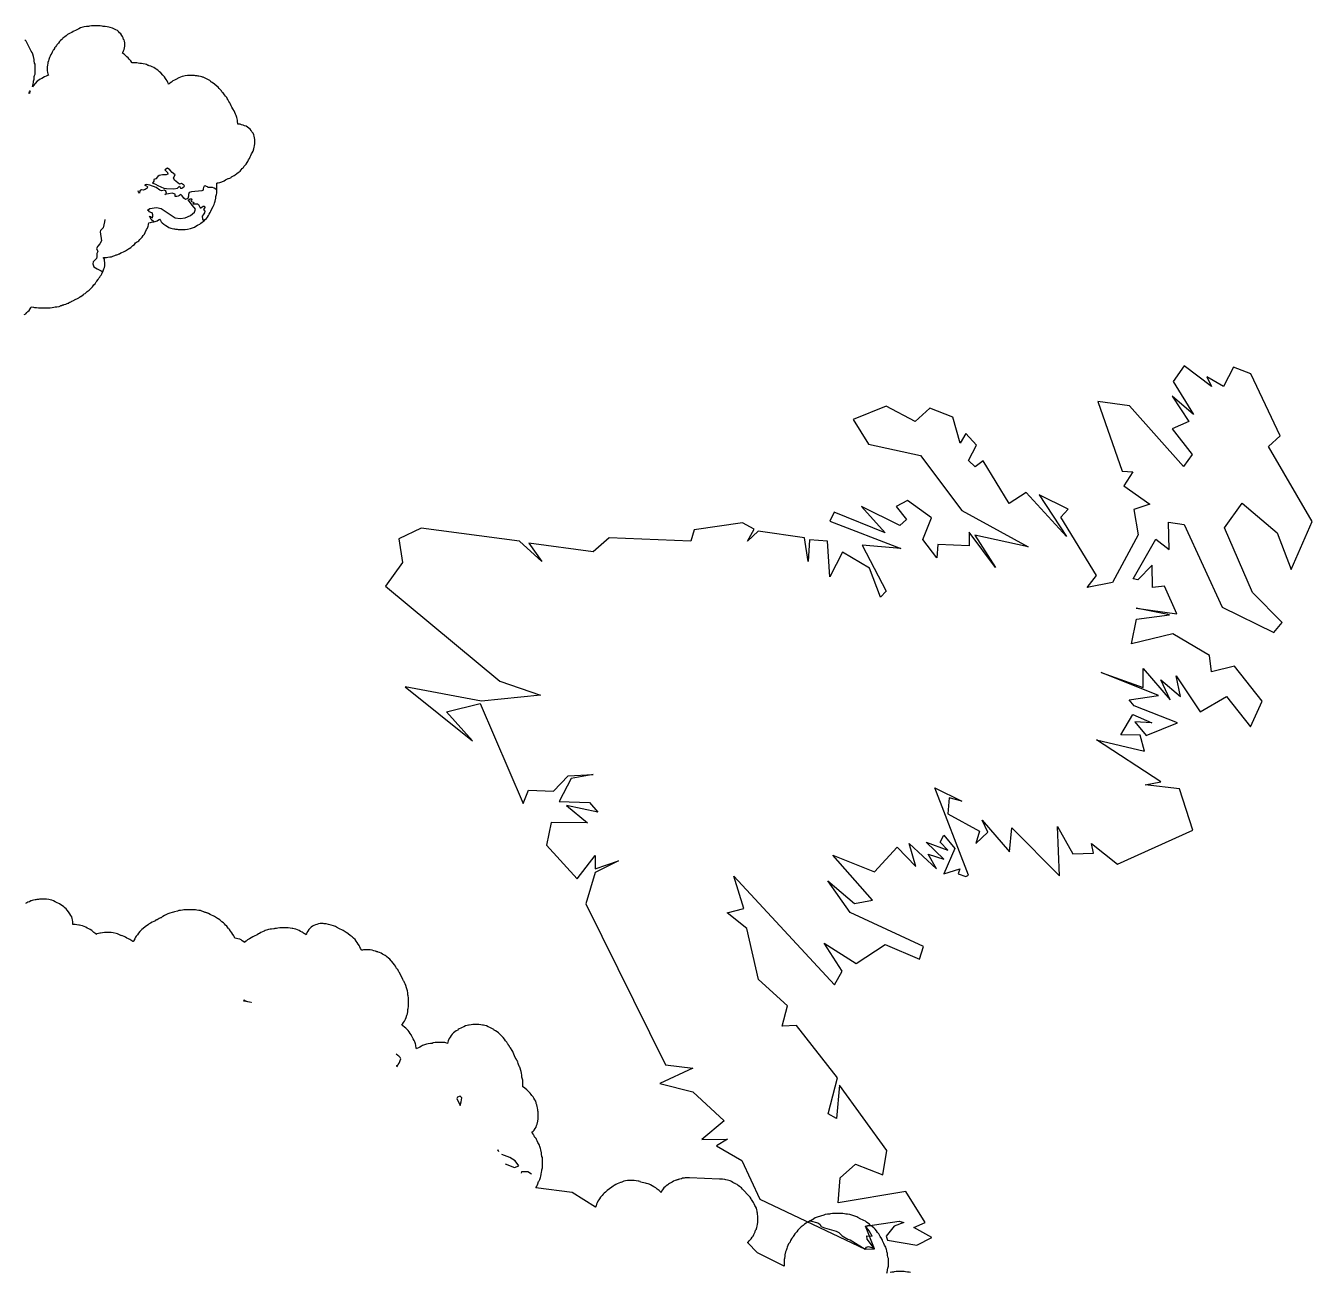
# Model space of a CAD drawing. Header units: metres. Extents: x 0 to 1325, y -1 to 773.
# Drawn here: x 434.15 to 468.84, y 176.79 to 210.42 of the extents above; entities that cross this region are included whole.
import ezdxf

# ---------------------------------------------------------------- set-up
doc = ezdxf.new("R2010")
doc.units = ezdxf.units.M

msp = doc.modelspace()

# ---------------------------------------------------------------- linework, layer by layer
at = {"layer": 'CUT'}
for points in [[(434.11, 202.628), (434.15, 202.648), (434.18, 202.678), (434.21, 202.708), (434.24, 202.738), (434.27, 202.778), (434.29, 202.808), (434.3, 202.838), (434.36, 202.828), (434.39, 202.818), (434.43, 202.818), (434.44, 202.818), (434.49, 202.808), (434.53, 202.808), (434.77, 202.808), (434.81, 202.808), (434.86, 202.818), (434.91, 202.828), (434.94, 202.838), (434.96, 202.838), (434.99, 202.838), (435.05, 202.848), (435.09, 202.858), (435.1, 202.868), (435.12, 202.868), (435.13, 202.878), (435.14, 202.878), (435.15, 202.888), (435.16, 202.888), (435.17, 202.888), (435.18, 202.888), (435.18, 202.898), (435.19, 202.898), (435.23, 202.908), (435.27, 202.928), (435.29, 202.938), (435.31, 202.938), (435.32, 202.948), (435.34, 202.958), (435.35, 202.958), (435.37, 202.968), (435.38, 202.978), (435.39, 202.988), (435.42, 202.998), (435.5, 203.038), (435.53, 203.048), (435.58, 203.078), (435.6, 203.098), (435.63, 203.118), (435.64, 203.118), (435.67, 203.138), (435.71, 203.168), (435.73, 203.188), (435.75, 203.198), (435.76, 203.208), (435.77, 203.218), (435.78, 203.218), (435.81, 203.248), (435.86, 203.288), (435.92, 203.348), (435.95, 203.378), (435.99, 203.428), (436.02, 203.458), (436.02, 203.468), (436.03, 203.478), (436.04, 203.488), (436.05, 203.508), (436.07, 203.528), (436.1, 203.568), (436.12, 203.608), (436.13, 203.618), (436.15, 203.638), (436.15, 203.648), (436.16, 203.658), (436.18, 203.688), (436.2, 203.728), (436.22, 203.768), (436.24, 203.808), (436.26, 203.858), (436.27, 203.898), (436.28, 203.938), (436.28, 203.988), (436.28, 204.028), (436.27, 204.078), (436.27, 204.118), (436.25, 204.158), (436.25, 204.168), (436.29, 204.168), (436.33, 204.168), (436.36, 204.178), (436.42, 204.188), (436.46, 204.188), (436.5, 204.198), (436.55, 204.218), (436.57, 204.228), (436.59, 204.238), (436.61, 204.238), (436.63, 204.248), (436.65, 204.258), (436.67, 204.268), (436.68, 204.268), (436.71, 204.288), (436.72, 204.288), (436.8, 204.328), (436.84, 204.348), (436.89, 204.378), (436.92, 204.398), (436.94, 204.408), (436.98, 204.438), (436.99, 204.448), (437.04, 204.488), (437.08, 204.518), (437.11, 204.558), (437.14, 204.578), (437.17, 204.598), (437.2, 204.618), (437.23, 204.648), (437.27, 204.698), (437.28, 204.708), (437.29, 204.718), (437.32, 204.758), (437.35, 204.798), (437.37, 204.838), (437.41, 204.918), (437.43, 204.958), (437.45, 205.008), (437.46, 205.048), (437.46, 205.068), (437.47, 205.098), (437.51, 205.108), (437.54, 205.118), (437.58, 205.128), (437.6, 205.128), (437.64, 205.138), (437.69, 205.158), (437.73, 205.178), (437.76, 205.198), (437.78, 205.168), (437.8, 205.128), (437.83, 205.098), (437.87, 205.068), (437.9, 205.048), (437.93, 205.028), (437.97, 204.998), (438.01, 204.978), (438.06, 204.958), (438.1, 204.948), (438.14, 204.938), (438.16, 204.938), (438.19, 204.928), (438.2, 204.928), (438.23, 204.928), (438.26, 204.918), (438.31, 204.918), (438.4, 204.918), (438.45, 204.918), (438.51, 204.928), (438.59, 204.948), (438.65, 204.968), (438.7, 204.988), (438.74, 205.008), (438.78, 205.038), (438.79, 205.038), (438.8, 205.048), (438.84, 205.068), (438.87, 205.088), (438.91, 205.118), (438.96, 205.158), (438.99, 205.188), (439.02, 205.218), (439.05, 205.258), (439.08, 205.298), (439.1, 205.338), (439.12, 205.378), (439.14, 205.418), (439.17, 205.478), (439.2, 205.538), (439.23, 205.598), (439.24, 205.628), (439.25, 205.658), (439.26, 205.688), (439.28, 205.768), (439.28, 205.808), (439.29, 205.868), (439.3, 205.898), (439.3, 205.938), (439.3, 206.118), (439.3, 206.158), (439.3, 206.168), (439.32, 206.178), (439.34, 206.178), (439.38, 206.188), (439.41, 206.198), (439.44, 206.208), (439.5, 206.238), (439.54, 206.258), (439.61, 206.298), (439.62, 206.298), (439.65, 206.308), (439.69, 206.328), (439.7, 206.338), (439.73, 206.358), (439.77, 206.378), (439.8, 206.398), (439.84, 206.428), (439.88, 206.458), (439.93, 206.498), (439.96, 206.528), (439.99, 206.568), (440, 206.578), (440.02, 206.598), (440.03, 206.618), (440.06, 206.648), (440.09, 206.688), (440.12, 206.728), (440.14, 206.758), (440.16, 206.798), (440.18, 206.838), (440.2, 206.878), (440.22, 206.918), (440.24, 206.958), (440.26, 206.988), (440.28, 207.038), (440.3, 207.098), (440.31, 207.138), (440.32, 207.178), (440.33, 207.238), (440.33, 207.288), (440.33, 207.308), (440.33, 207.348), (440.32, 207.398), (440.31, 207.438), (440.3, 207.478), (440.28, 207.518), (440.25, 207.558), (440.23, 207.588), (440.2, 207.628), (440.17, 207.658), (440.13, 207.678), (440.09, 207.708), (440.05, 207.718), (440.01, 207.738), (439.97, 207.748), (439.93, 207.758), (439.88, 207.758), (439.87, 207.758), (439.87, 207.768), (439.87, 207.778), (439.87, 207.788), (439.86, 207.808), (439.86, 207.828), (439.86, 207.868), (439.85, 207.908), (439.84, 207.938), (439.82, 207.998), (439.81, 208.028), (439.79, 208.078), (439.77, 208.118), (439.74, 208.158), (439.74, 208.168), (439.73, 208.178), (439.71, 208.218), (439.69, 208.258), (439.67, 208.298), (439.65, 208.338), (439.63, 208.378), (439.6, 208.428), (439.58, 208.458), (439.57, 208.478), (439.54, 208.518), (439.51, 208.558), (439.49, 208.578), (439.47, 208.608), (439.46, 208.618), (439.44, 208.638), (439.43, 208.658), (439.42, 208.668), (439.41, 208.678), (439.4, 208.688), (439.37, 208.728), (439.34, 208.758), (439.3, 208.788), (439.25, 208.828), (439.24, 208.838), (439.2, 208.868), (439.16, 208.898), (439.14, 208.908), (439.13, 208.918), (439.11, 208.938), (439.08, 208.958), (439.04, 208.978), (439.01, 208.998), (438.97, 209.008), (438.93, 209.028), (438.92, 209.028), (438.9, 209.038), (438.86, 209.048), (438.82, 209.058), (438.8, 209.058), (438.77, 209.068), (438.76, 209.068), (438.73, 209.068), (438.7, 209.078), (438.65, 209.078), (438.56, 209.078), (438.51, 209.078), (438.45, 209.068), (438.41, 209.058), (438.37, 209.048), (438.32, 209.028), (438.28, 209.008), (438.2, 208.968), (438.16, 208.948), (438.12, 208.928), (438.08, 208.898), (438.04, 208.868), (438.03, 208.858), (438.02, 208.848), (438, 208.838), (438, 208.848), (437.98, 208.888), (437.96, 208.928), (437.94, 208.968), (437.92, 208.998), (437.89, 209.038), (437.85, 209.088), (437.79, 209.148), (437.76, 209.178), (437.71, 209.218), (437.67, 209.248), (437.64, 209.268), (437.6, 209.288), (437.56, 209.308), (437.52, 209.328), (437.48, 209.338), (437.47, 209.348), (437.45, 209.348), (437.44, 209.358), (437.43, 209.358), (437.41, 209.368), (437.37, 209.378), (437.32, 209.388), (437.27, 209.398), (437.24, 209.398), (437.23, 209.398), (437.18, 209.408), (437.15, 209.418), (437.11, 209.418), (437.02, 209.418), (437.01, 209.428), (436.98, 209.468), (436.94, 209.518), (436.91, 209.548), (436.88, 209.578), (436.85, 209.608), (436.81, 209.638), (436.76, 209.678), (436.77, 209.698), (436.79, 209.738), (436.8, 209.778), (436.81, 209.818), (436.82, 209.868), (436.82, 209.908), (436.82, 209.958), (436.81, 209.998), (436.8, 210.038), (436.79, 210.048), (436.78, 210.088), (436.76, 210.128), (436.76, 210.128), (436.74, 210.158), (436.71, 210.198), (436.68, 210.228), (436.65, 210.258), (436.62, 210.288), (436.58, 210.308), (436.54, 210.328), (436.49, 210.348), (436.43, 210.368), (436.39, 210.378), (436.35, 210.388), (436.29, 210.398), (436.26, 210.398), (436.24, 210.398), (436.21, 210.408), (436.16, 210.418), (436.12, 210.418), (435.96, 210.418), (435.92, 210.418), (435.87, 210.408), (435.84, 210.398), (435.82, 210.398), (435.79, 210.398), (435.73, 210.388), (435.69, 210.378), (435.63, 210.358), (435.58, 210.338), (435.55, 210.318), (435.51, 210.298), (435.43, 210.258), (435.39, 210.238), (435.35, 210.218), (435.31, 210.198), (435.28, 210.178), (435.24, 210.148), (435.2, 210.118), (435.15, 210.078), (435.13, 210.048), (435.12, 210.048), (435.09, 210.018), (435.06, 209.988), (435.03, 209.948), (434.99, 209.898), (434.98, 209.888), (434.95, 209.848), (434.93, 209.818), (434.93, 209.808), (434.91, 209.778), (434.9, 209.758), (434.89, 209.758), (434.86, 209.708), (434.85, 209.678), (434.83, 209.638), (434.81, 209.598), (434.79, 209.558), (434.77, 209.508), (434.76, 209.468), (434.75, 209.428), (434.75, 209.408), (434.74, 209.358), (434.73, 209.308), (434.73, 209.268), (434.73, 209.248), (434.73, 209.208), (434.74, 209.158), (434.75, 209.118), (434.76, 209.088), (434.74, 209.078), (434.7, 209.058), (434.66, 209.038), (434.58, 208.998), (434.54, 208.978), (434.5, 208.948), (434.46, 208.918), (434.4, 208.858), (434.36, 208.808), (434.33, 208.768), (434.34, 208.808), (434.35, 208.848), (434.36, 208.888), (434.36, 208.908), (434.36, 208.918), (434.37, 208.948), (434.38, 208.978), (434.38, 208.998), (434.38, 209.018), (434.38, 209.048), (434.39, 209.078), (434.4, 209.108), (434.4, 209.148), (434.4, 209.338), (434.4, 209.378), (434.39, 209.408), (434.38, 209.468), (434.38, 209.508), (434.36, 209.588), (434.34, 209.648), (434.32, 209.698), (434.3, 209.728), (434.2, 209.928), (434.18, 209.968), (434.16, 209.998), (434.13, 210.038)], [(457.37, 176.768), (457.38, 176.798), (457.39, 176.838), (457.39, 176.858), (457.4, 176.908), (457.41, 176.958), (457.41, 176.998), (457.41, 177.128), (457.41, 177.168), (457.4, 177.198), (457.39, 177.258), (457.39, 177.298), (457.38, 177.328), (457.37, 177.348), (457.37, 177.368), (457.36, 177.408), (457.35, 177.438), (457.34, 177.468), (457.31, 177.528), (457.29, 177.568), (457.27, 177.608), (457.25, 177.638), (457.25, 177.648), (457.24, 177.678), (457.22, 177.718), (457.21, 177.728), (457.19, 177.758), (457.17, 177.798), (457.15, 177.828), (457.12, 177.868), (457.09, 177.908), (457.05, 177.958), (457.02, 177.988), (456.98, 178.018), (456.97, 178.028), (456.95, 178.048), (456.93, 178.058), (456.9, 178.088), (456.86, 178.118), (456.82, 178.148), (456.79, 178.168), (456.75, 178.188), (456.71, 178.208), (456.67, 178.228), (456.59, 178.268), (456.56, 178.288), (456.51, 178.308), (456.45, 178.328), (456.37, 178.348), (456.31, 178.358), (456.28, 178.358), (456.26, 178.358), (456.23, 178.368), (456.18, 178.378), (456.14, 178.378), (455.95, 178.378), (455.9, 178.378), (455.85, 178.368), (455.82, 178.358), (455.81, 178.358), (455.77, 178.358), (455.71, 178.348), (455.67, 178.338), (455.64, 178.328), (455.61, 178.318), (455.55, 178.298), (455.52, 178.288), (455.49, 178.278), (455.44, 178.258), (455.4, 178.238), (455.36, 178.208), (455.35, 178.208), (455.34, 178.198), (455.3, 178.178), (455.26, 178.158), (455.22, 178.138), (455.19, 178.118), (455.15, 178.088), (455.11, 178.058), (455.06, 178.018), (455.03, 177.988), (455, 177.958), (454.97, 177.928), (454.94, 177.888), (454.9, 177.838), (454.89, 177.828), (454.86, 177.788), (454.84, 177.758), (454.84, 177.748), (454.82, 177.718), (454.81, 177.698), (454.8, 177.698), (454.77, 177.648), (454.76, 177.618), (454.75, 177.608), (454.75, 177.598), (454.72, 177.558), (454.7, 177.518), (454.68, 177.468), (454.67, 177.438), (454.65, 177.378), (454.64, 177.348), (454.62, 177.268), (454.62, 177.228), (454.61, 177.168), (454.6, 177.138), (454.6, 177.098), (454.6, 176.958), (453.88, 177.318), (453.61, 177.598), (453.63, 177.608), (453.66, 177.638), (453.67, 177.648), (453.71, 177.698), (453.74, 177.738), (453.76, 177.768), (453.78, 177.808), (453.8, 177.848), (453.82, 177.888), (453.83, 177.928), (453.84, 177.938), (453.85, 177.958), (453.85, 177.968), (453.85, 177.978), (453.86, 177.998), (453.87, 178.038), (453.88, 178.088), (453.89, 178.138), (453.89, 178.178), (453.89, 178.268), (453.89, 178.318), (453.88, 178.348), (453.88, 178.378), (453.88, 178.388), (453.87, 178.418), (453.87, 178.438), (453.86, 178.478), (453.85, 178.518), (453.83, 178.568), (453.81, 178.598), (453.79, 178.638), (453.77, 178.678), (453.74, 178.728), (453.72, 178.758), (453.71, 178.778), (453.68, 178.818), (453.65, 178.858), (453.49, 179.028), (453.48, 179.038), (453.45, 179.068), (453.4, 179.108), (453.36, 179.138), (453.33, 179.158), (453.29, 179.178), (453.28, 179.188), (453.27, 179.188), (453.22, 179.218), (453.18, 179.238), (453.14, 179.258), (453.11, 179.268), (453.07, 179.278), (453.03, 179.288), (453, 179.298), (452.94, 179.308), (452.89, 179.308), (452.86, 179.308), (452.05, 179.338), (452.03, 179.338), (451.98, 179.338), (451.93, 179.338), (451.9, 179.328), (451.87, 179.328), (451.86, 179.328), (451.83, 179.318), (451.82, 179.318), (451.78, 179.308), (451.75, 179.298), (451.74, 179.298), (451.73, 179.288), (451.71, 179.288), (451.7, 179.278), (451.66, 179.268), (451.62, 179.248), (451.58, 179.228), (451.54, 179.208), (451.51, 179.188), (451.48, 179.168), (451.46, 179.148), (451.42, 179.128), (451.39, 179.098), (451.36, 179.068), (451.32, 179.018), (451.29, 178.978), (451.28, 178.958), (451.28, 178.948), (451.26, 178.968), (451.23, 178.998), (451.18, 179.038), (451.14, 179.068), (451.12, 179.078), (451.09, 179.098), (451.04, 179.128), (451, 179.148), (450.96, 179.168), (450.93, 179.178), (450.89, 179.188), (450.86, 179.198), (450.73, 179.228), (450.72, 179.238), (450.68, 179.248), (450.66, 179.248), (450.61, 179.258), (450.56, 179.268), (450.52, 179.268), (450.43, 179.268), (450.38, 179.268), (450.32, 179.258), (450.28, 179.248), (450.22, 179.228), (450.2, 179.218), (450.19, 179.218), (450.14, 179.198), (450.1, 179.178), (450.06, 179.158), (450.02, 179.138), (449.99, 179.118), (449.95, 179.088), (449.83, 178.998), (449.78, 178.958), (449.75, 178.928), (449.72, 178.898), (449.69, 178.868), (449.65, 178.818), (449.62, 178.778), (449.6, 178.748), (449.58, 178.708), (449.56, 178.668), (449.54, 178.628), (449.53, 178.588), (449.52, 178.578), (449.52, 178.558), (449.51, 178.548), (448.88, 178.948), (447.9, 179.068), (447.92, 179.098), (447.94, 179.138), (447.96, 179.178), (447.98, 179.238), (447.99, 179.258), (448.01, 179.298), (448.03, 179.348), (448.04, 179.388), (448.05, 179.428), (448.05, 179.448), (448.06, 179.488), (448.07, 179.538), (448.07, 179.558), (448.08, 179.608), (448.08, 179.658), (448.08, 179.848), (448.08, 179.888), (448.07, 179.918), (448.06, 179.978), (448.06, 180.018), (448.04, 180.098), (448.03, 180.128), (448.01, 180.188), (448, 180.218), (447.98, 180.268), (447.96, 180.298), (447.94, 180.338), (447.93, 180.358), (447.92, 180.378), (447.91, 180.398), (447.9, 180.408), (447.89, 180.428), (447.88, 180.428), (447.88, 180.438), (447.87, 180.448), (447.86, 180.478), (447.85, 180.488), (447.83, 180.508), (447.83, 180.518), (447.82, 180.538), (447.8, 180.568), (447.83, 180.598), (447.86, 180.628), (447.89, 180.668), (447.91, 180.708), (447.92, 180.748), (447.94, 180.788), (447.96, 180.868), (447.97, 180.928), (447.97, 180.978), (447.97, 181.068), (447.97, 181.118), (447.96, 181.148), (447.96, 181.178), (447.96, 181.188), (447.95, 181.218), (447.95, 181.228), (447.94, 181.268), (447.93, 181.308), (447.92, 181.328), (447.91, 181.348), (447.91, 181.368), (447.9, 181.408), (447.88, 181.448), (447.85, 181.488), (447.83, 181.528), (447.81, 181.548), (447.8, 181.558), (447.78, 181.588), (447.75, 181.628), (447.72, 181.658), (447.69, 181.688), (447.66, 181.718), (447.61, 181.758), (447.57, 181.788), (447.55, 181.798), (447.55, 181.928), (447.55, 181.978), (447.54, 182.028), (447.53, 182.058), (447.53, 182.068), (447.53, 182.108), (447.52, 182.168), (447.51, 182.208), (447.5, 182.238), (447.48, 182.298), (447.47, 182.328), (447.46, 182.338), (447.45, 182.378), (447.44, 182.388), (447.44, 182.408), (447.43, 182.418), (447.43, 182.428), (447.42, 182.458), (447.42, 182.468), (447.41, 182.478), (447.4, 182.508), (447.39, 182.518), (447.39, 182.528), (447.38, 182.528), (447.37, 182.548), (447.35, 182.588), (447.29, 182.718), (447.28, 182.748), (447.25, 182.798), (447.24, 182.808), (447.24, 182.818), (447.22, 182.848), (447.19, 182.878), (447.19, 182.888), (447.17, 182.918), (447.17, 182.928), (447.16, 182.938), (447.15, 182.948), (447.15, 182.958), (447.14, 182.968), (447.12, 182.998), (447.09, 183.038), (447.06, 183.078), (447.02, 183.128), (446.99, 183.158), (446.93, 183.218), (446.9, 183.248), (446.86, 183.278), (446.82, 183.308), (446.78, 183.328), (446.77, 183.338), (446.74, 183.358), (446.7, 183.378), (446.66, 183.398), (446.62, 183.418), (446.57, 183.438), (446.53, 183.448), (446.49, 183.458), (446.47, 183.458), (446.42, 183.468), (446.37, 183.478), (446.33, 183.478), (446.25, 183.478), (446.21, 183.478), (446.16, 183.468), (446.11, 183.458), (446.09, 183.458), (446.05, 183.448), (446.01, 183.438), (445.96, 183.418), (445.92, 183.398), (445.88, 183.378), (445.84, 183.358), (445.81, 183.338), (445.8, 183.328), (445.76, 183.308), (445.72, 183.278), (445.68, 183.248), (445.65, 183.218), (445.62, 183.178), (445.59, 183.138), (445.57, 183.098), (445.56, 183.078), (445.54, 183.038), (445.53, 182.998), (445.52, 182.968), (445.48, 182.978), (445.45, 182.988), (445.41, 182.988), (445.23, 182.988), (445.19, 182.988), (445.14, 182.978), (445.11, 182.968), (445.09, 182.968), (445.06, 182.968), (445, 182.958), (444.96, 182.948), (444.9, 182.928), (444.85, 182.908), (444.82, 182.888), (444.78, 182.868), (444.74, 182.848), (444.7, 182.828), (444.69, 182.818), (444.68, 182.848), (444.67, 182.898), (444.67, 182.918), (444.66, 182.958), (444.64, 183.008), (444.62, 183.048), (444.6, 183.088), (444.58, 183.128), (444.55, 183.178), (444.55, 183.188), (444.54, 183.198), (444.52, 183.238), (444.49, 183.278), (444.46, 183.318), (444.43, 183.348), (444.4, 183.378), (444.36, 183.408), (444.32, 183.438), (444.29, 183.458), (444.31, 183.488), (444.34, 183.528), (444.36, 183.568), (444.37, 183.588), (444.39, 183.618), (444.41, 183.668), (444.43, 183.728), (444.44, 183.768), (444.45, 183.828), (444.45, 183.858), (444.45, 183.878), (444.46, 183.908), (444.47, 183.958), (444.47, 183.998), (444.47, 184.158), (444.47, 184.198), (444.46, 184.248), (444.45, 184.278), (444.45, 184.298), (444.45, 184.328), (444.44, 184.388), (444.42, 184.468), (444.4, 184.528), (444.38, 184.578), (444.36, 184.608), (444.35, 184.618), (444.35, 184.638), (444.34, 184.658), (444.32, 184.688), (444.32, 184.698), (444.25, 184.838), (444.23, 184.878), (444.21, 184.898), (444.2, 184.918), (444.19, 184.938), (444.18, 184.948), (444.18, 184.958), (444.17, 184.968), (444.16, 184.978), (444.15, 184.988), (444.14, 185.008), (444.14, 185.018), (444.12, 185.048), (444.09, 185.088), (444.06, 185.128), (444.02, 185.178), (444.01, 185.188), (444, 185.198), (443.97, 185.238), (443.93, 185.268), (443.89, 185.298), (443.87, 185.318), (443.84, 185.338), (443.81, 185.358), (443.77, 185.378), (443.73, 185.398), (443.69, 185.418), (443.65, 185.428), (443.64, 185.438), (443.62, 185.438), (443.61, 185.448), (443.6, 185.448), (443.58, 185.458), (443.54, 185.468), (443.49, 185.478), (443.44, 185.488), (443.4, 185.488), (443.31, 185.488), (443.26, 185.488), (443.23, 185.478), (443.2, 185.478), (443.2, 185.488), (443.18, 185.528), (443.16, 185.568), (443.14, 185.608), (443.12, 185.638), (443.11, 185.648), (443.09, 185.688), (443.06, 185.728), (443.03, 185.768), (442.99, 185.808), (442.95, 185.838), (442.9, 185.878), (442.89, 185.888), (442.81, 185.948), (442.79, 185.958), (442.76, 185.978), (442.71, 186.008), (442.67, 186.028), (442.63, 186.048), (442.61, 186.058), (442.53, 186.098), (442.5, 186.118), (442.45, 186.138), (442.39, 186.158), (442.31, 186.178), (442.25, 186.188), (442.22, 186.188), (442.2, 186.188), (442.17, 186.198), (442.13, 186.198), (442.09, 186.198), (442.04, 186.188), (442, 186.178), (441.96, 186.168), (441.92, 186.148), (441.88, 186.128), (441.85, 186.098), (441.81, 186.068), (441.78, 186.038), (441.76, 185.998), (441.73, 185.958), (441.72, 185.918), (441.71, 185.898), (441.68, 185.918), (441.64, 185.938), (441.63, 185.948), (441.6, 185.968), (441.56, 185.988), (441.52, 186.008), (441.48, 186.028), (441.43, 186.048), (441.39, 186.058), (441.35, 186.068), (441.33, 186.068), (441.28, 186.078), (441.23, 186.088), (441.19, 186.088), (441.04, 186.088), (441, 186.088), (440.95, 186.078), (440.91, 186.068), (440.9, 186.068), (440.87, 186.068), (440.85, 186.058), (440.84, 186.058), (440.78, 186.048), (440.74, 186.048), (440.7, 186.038), (440.67, 186.028), (440.61, 186.008), (440.58, 185.998), (440.53, 185.978), (440.49, 185.958), (440.45, 185.928), (440.44, 185.928), (440.43, 185.918), (440.39, 185.898), (440.31, 185.858), (440.27, 185.838), (440.23, 185.818), (440.18, 185.788), (440.15, 185.768), (440.13, 185.758), (440.09, 185.728), (440.05, 185.698), (440.05, 185.688), (440.03, 185.708), (439.99, 185.738), (439.96, 185.758), (439.92, 185.778), (439.87, 185.788), (439.83, 185.798), (439.79, 185.808), (439.78, 185.828), (439.76, 185.868), (439.74, 185.898), (439.73, 185.908), (439.71, 185.948), (439.68, 185.988), (439.65, 186.018), (439.65, 186.028), (439.64, 186.038), (439.62, 186.058), (439.61, 186.078), (439.57, 186.128), (439.54, 186.158), (439.51, 186.188), (439.48, 186.218), (439.44, 186.248), (439.39, 186.288), (439.38, 186.298), (439.34, 186.328), (439.32, 186.338), (439.29, 186.358), (439.24, 186.388), (439.2, 186.408), (439.16, 186.428), (439.12, 186.448), (439.08, 186.468), (439.05, 186.478), (439.04, 186.488), (439.03, 186.488), (439.02, 186.488), (439.01, 186.498), (439, 186.498), (438.99, 186.498), (438.97, 186.508), (438.96, 186.508), (438.95, 186.518), (438.9, 186.538), (438.86, 186.548), (438.82, 186.548), (438.76, 186.558), (438.73, 186.568), (438.69, 186.568), (438.45, 186.568), (438.41, 186.568), (438.38, 186.558), (438.32, 186.548), (438.28, 186.548), (438.24, 186.538), (438.16, 186.518), (438.13, 186.508), (438.1, 186.498), (438.04, 186.478), (438.01, 186.468), (437.98, 186.458), (437.93, 186.438), (437.89, 186.418), (437.85, 186.388), (437.84, 186.388), (437.83, 186.378), (437.82, 186.368), (437.8, 186.358), (437.79, 186.358), (437.78, 186.358), (437.75, 186.338), (437.74, 186.338), (437.72, 186.318), (437.71, 186.318), (437.7, 186.308), (437.69, 186.298), (437.68, 186.298), (437.67, 186.288), (437.66, 186.288), (437.65, 186.278), (437.64, 186.278), (437.63, 186.268), (437.6, 186.258), (437.56, 186.238), (437.51, 186.208), (437.48, 186.188), (437.46, 186.178), (437.42, 186.148), (437.38, 186.118), (437.37, 186.108), (437.32, 186.068), (437.28, 186.038), (437.26, 186.018), (437.23, 185.988), (437.19, 185.938), (437.16, 185.898), (437.13, 185.858), (437.11, 185.828), (437.09, 185.788), (437.07, 185.758), (437.07, 185.748), (437.05, 185.718), (437.04, 185.718), (437.01, 185.738), (436.96, 185.768), (436.92, 185.788), (436.88, 185.808), (436.84, 185.828), (436.8, 185.848), (436.76, 185.868), (436.75, 185.868), (436.72, 185.878), (436.71, 185.878), (436.68, 185.898), (436.62, 185.918), (436.59, 185.928), (436.51, 185.948), (436.45, 185.958), (436.4, 185.958), (436.31, 185.958), (436.27, 185.958), (436.22, 185.948), (436.17, 185.938), (436.15, 185.938), (436.11, 185.928), (436.07, 185.918), (436.05, 185.908), (436.04, 185.918), (435.99, 185.958), (435.98, 185.968), (435.97, 185.978), (435.93, 186.008), (435.89, 186.038), (435.85, 186.058), (435.81, 186.078), (435.77, 186.098), (435.73, 186.118), (435.68, 186.138), (435.64, 186.148), (435.6, 186.158), (435.58, 186.158), (435.53, 186.168), (435.48, 186.178), (435.44, 186.178), (435.42, 186.178), (435.42, 186.208), (435.42, 186.248), (435.41, 186.298), (435.4, 186.338), (435.39, 186.378), (435.37, 186.418), (435.34, 186.458), (435.32, 186.488), (435.3, 186.518), (435.27, 186.558), (435.24, 186.598), (435.2, 186.628), (435.19, 186.638), (435.18, 186.648), (435.14, 186.678), (435.1, 186.708), (435.06, 186.728), (434.98, 186.768), (434.94, 186.788), (434.9, 186.808), (434.85, 186.828), (434.81, 186.838), (434.77, 186.848), (434.71, 186.858), (434.66, 186.858), (434.57, 186.858), (434.52, 186.858), (434.49, 186.848), (434.46, 186.848), (434.45, 186.848), (434.42, 186.838), (434.4, 186.838), (434.36, 186.828), (434.32, 186.818), (434.3, 186.808), (434.29, 186.808), (434.25, 186.788), (434.21, 186.778), (434.18, 186.758), (434.14, 186.738)], [(458.01, 176.788), (457.97, 176.798), (457.93, 176.798), (457.87, 176.808), (457.84, 176.818), (457.8, 176.818), (457.66, 176.818), (457.62, 176.818), (457.57, 176.808), (457.55, 176.798), (457.52, 176.798), (457.51, 176.798), (457.5, 176.798), (457.46, 176.788)]]:
    msp.add_lwpolyline(points, dxfattribs=at)
for points in [[(434.27, 208.658), (434.25, 208.608), (434.25, 208.588), (434.23, 208.598), (434.25, 208.638), (434.27, 208.658)], [(468.84, 197.048), (467.66, 199.068), (467.97, 199.358), (467.18, 201.028), (466.72, 201.208), (466.45, 200.688), (466, 200.948), (466.12, 200.688), (465.39, 201.248), (465.09, 200.818), (465.64, 199.928), (465.06, 200.428), (465.51, 199.738), (465.06, 199.548), (465.6, 198.848), (465.37, 198.528), (463.91, 200.168), (463.06, 200.278), (463.71, 198.398), (464, 198.388), (463.76, 198.008), (464.46, 197.508), (464.03, 197.368), (464.15, 196.688), (463.45, 195.398), (462.77, 195.268), (463.02, 195.588), (462.06, 197.158), (462.26, 197.378), (461.48, 197.768), (462.21, 196.638), (461.13, 197.828), (460.67, 197.528), (459.97, 198.678), (459.75, 198.518), (459.57, 198.688), (459.79, 199.108), (459.5, 199.418), (459.35, 199.158), (459.15, 199.858), (458.53, 200.098), (458.13, 199.738), (457.35, 200.158), (456.46, 199.798), (456.87, 199.128), (458.28, 198.828), (459.39, 197.338), (461.18, 196.358), (459.74, 196.678), (460.3, 195.808), (459.59, 196.758), (459.59, 196.388), (458.74, 196.428), (458.72, 196.068), (458.34, 196.558), (458.57, 197.148), (457.93, 197.608), (457.62, 197.448), (457.9, 197.098), (457.72, 196.938), (456.69, 197.448), (457.32, 196.738), (455.95, 197.298), (455.83, 197.058), (457.75, 196.318), (456.7, 196.408), (457.35, 195.168), (457.2, 195.008), (456.9, 195.788), (456.17, 196.218), (455.83, 195.548), (455.77, 196.518), (455.28, 196.548), (455.25, 195.968), (455.15, 196.608), (453.9, 196.788), (453.61, 196.518), (453.79, 196.838), (453.48, 197.008), (452.17, 196.818), (452.08, 196.518), (449.88, 196.608), (449.45, 196.228), (447.72, 196.458), (448.07, 195.968), (447.46, 196.518), (444.81, 196.868), (444.21, 196.578), (444.31, 195.938), (443.85, 195.298), (446.93, 192.738), (448.03, 192.358), (446.44, 192.198), (444.38, 192.588), (446.2, 191.128), (445.5, 191.908), (446.4, 192.138), (447.56, 189.438), (447.71, 189.798), (448.38, 189.768), (448.78, 190.188), (449.45, 190.218), (448.86, 190.108), (448.53, 189.488), (449.35, 189.468), (449.58, 189.208), (448.73, 189.388), (449.3, 188.918), (448.32, 188.928), (448.19, 188.318), (449.02, 187.408), (449.5, 188.038), (449.5, 187.678), (450.13, 187.888), (449.5, 187.578), (449.25, 186.728), (451.4, 182.388), (452.14, 182.298), (451.25, 181.888), (452.14, 181.658), (452.98, 180.878), (452.38, 180.378), (453.07, 180.388), (452.78, 180.208), (453.46, 179.808), (453.94, 178.768), (456.78, 177.418), (457.04, 177.428), (456.79, 178.038), (457.7, 178.168), (457.83, 178.138), (457.57, 178.038), (457.35, 177.768), (457.39, 177.658), (458.18, 177.528), (458.58, 177.728), (458.1, 177.998), (458.4, 178.138), (457.88, 178.968), (456.06, 178.668), (456.11, 179.338), (456.52, 179.708), (457.26, 179.418), (457.37, 180.078), (456.09, 181.838), (456.01, 180.938), (455.79, 181.068), (456.04, 182.038), (454.93, 183.448), (454.55, 183.428), (454.69, 183.978), (453.91, 184.688), (453.59, 186.068), (453.06, 186.488), (453.51, 186.608), (453.24, 187.478), (455.96, 184.548), (456.16, 184.918), (455.68, 185.668), (456.54, 185.118), (457.32, 185.638), (458.25, 185.238), (458.36, 185.578), (456.38, 186.498), (455.78, 187.348), (456.5, 186.738), (456.98, 186.828), (455.91, 188.048), (457.04, 187.598), (457.65, 188.258), (458.15, 187.738), (457.97, 188.358), (458.71, 187.678), (458.48, 188.068), (458.91, 187.938), (458.43, 188.398), (459.01, 188.178), (458.81, 188.398), (458.91, 188.588), (459.2, 188.228), (458.91, 187.538), (459.34, 187.678), (459.29, 187.538), (459.5, 187.468), (459.57, 187.508), (458.66, 189.858), (459.39, 189.498), (459.05, 189.588), (459.01, 189.158), (459.87, 188.688), (459.77, 188.358), (460.09, 188.668), (459.94, 188.988), (460.68, 188.138), (460.74, 188.778), (462.02, 187.488), (461.97, 188.818), (462.38, 188.078), (462.94, 188.098), (462.89, 188.358), (463.59, 187.798), (465.62, 188.718), (465.26, 189.838), (464.33, 189.938), (464.76, 190.018), (463.02, 191.158), (464.32, 190.848), (464.2, 191.278), (463.68, 191.288), (464, 191.838), (464.51, 191.618), (464.06, 191.638), (464.36, 191.268), (465.21, 191.618), (464.04, 192.068), (463.9, 192.238), (464.69, 192.348), (463.15, 192.968), (464.28, 192.568), (464.28, 193.078), (465.01, 192.238), (464.76, 192.778), (465.29, 192.328), (465.17, 192.878), (465.82, 191.908), (466.53, 192.328), (467.17, 191.508), (467.49, 192.198), (466.74, 193.138), (466.12, 192.988), (466.07, 193.428), (465.08, 194.018), (463.97, 193.748), (464.1, 194.408), (464.99, 194.528), (464.09, 194.708), (465.19, 194.558), (464.86, 195.298), (464.53, 195.268), (464.52, 195.868), (464.14, 195.468), (464.01, 195.498), (464.62, 196.568), (464.98, 196.288), (464.96, 197.028), (465.39, 196.968), (466.41, 194.738), (467.8, 194.048), (468.03, 194.318), (467.23, 195.128), (466.47, 196.878), (466.95, 197.538), (467.89, 196.738), (468.27, 195.748), (468.84, 197.048)], [(440.06, 184.128), (440.1, 184.108), (440.14, 184.098), (440.18, 184.088), (440.23, 184.078), (440.23, 184.068), (440.03, 184.108), (440.04, 184.138), (440.06, 184.128)]]:
    msp.add_lwpolyline(points, close=True, dxfattribs=at)
at = {"layer": 'SCORE'}
for points in [[(438.18, 206.398), (438.1, 206.458), (438.04, 206.528), (437.97, 206.578), (437.9, 206.528), (437.94, 206.498), (437.97, 206.458), (437.98, 206.418), (437.94, 206.398), (437.84, 206.398), (437.79, 206.388), (437.75, 206.378), (437.71, 206.348), (437.66, 206.288), (437.6, 206.268), (437.6, 206.248), (437.6, 206.228), (437.57, 206.168), (437.6, 206.158), (437.65, 206.148), (437.71, 206.108), (437.79, 206.068), (437.87, 206.038), (437.95, 206.028), (438.14, 206.018), (438.24, 206.038), (438.3, 206.088), (438.32, 206.038), (438.36, 206.038), (438.39, 206.058), (438.43, 206.088), (438.41, 206.128), (438.38, 206.148), (438.35, 206.158), (438.3, 206.148), (438.16, 206.248), (438.13, 206.318), (438.18, 206.398)], [(436.28, 205.188), (436.27, 205.128), (436.24, 204.968), (436.17, 204.898), (436.16, 204.858), (436.19, 204.618), (436.15, 204.538), (436.09, 204.468), (436.06, 204.408), (436.09, 204.328), (436.07, 204.278), (436.07, 204.188), (436.06, 204.138), (436.04, 204.118), (436, 204.088), (435.97, 204.048), (435.96, 203.998), (435.99, 203.918), (436.08, 203.858), (436.18, 203.808), (436.23, 203.778), (436.24, 203.808), (436.26, 203.858), (436.27, 203.898), (436.28, 203.938), (436.28, 203.988), (436.28, 204.028), (436.27, 204.078), (436.27, 204.118), (436.25, 204.158), (436.25, 204.168), (436.29, 204.168), (436.33, 204.168), (436.36, 204.178), (436.42, 204.188), (436.46, 204.188), (436.5, 204.198), (436.55, 204.218), (436.57, 204.228), (436.59, 204.238), (436.61, 204.238), (436.63, 204.248), (436.65, 204.258), (436.67, 204.268), (436.68, 204.268), (436.71, 204.288), (436.72, 204.288), (436.8, 204.328), (436.84, 204.348), (436.89, 204.378), (436.92, 204.398), (436.94, 204.408), (436.98, 204.438), (436.99, 204.448), (437.04, 204.488), (437.08, 204.518), (437.11, 204.558), (437.14, 204.578), (437.17, 204.598), (437.2, 204.618), (437.23, 204.648), (437.27, 204.698), (437.28, 204.708), (437.29, 204.718), (437.32, 204.758), (437.35, 204.798), (437.37, 204.838), (437.41, 204.918), (437.43, 204.958), (437.45, 205.008), (437.46, 205.048), (437.46, 205.068), (437.47, 205.098), (437.51, 205.108), (437.54, 205.118), (437.58, 205.128), (437.6, 205.128), (437.53, 205.188), (437.49, 205.278), (437.51, 205.268), (437.57, 205.238), (437.58, 205.278), (437.58, 205.318), (437.57, 205.348), (437.56, 205.368), (437.52, 205.378), (437.49, 205.398), (437.47, 205.428), (437.44, 205.438), (437.46, 205.458), (437.5, 205.488), (437.68, 205.518), (437.8, 205.488), (438.18, 205.238), (438.31, 205.218), (438.45, 205.238), (438.59, 205.298), (438.7, 205.388), (438.73, 205.468), (438.69, 205.518), (438.64, 205.578), (438.56, 205.688), (438.54, 205.698), (438.54, 205.718), (438.58, 205.748), (438.62, 205.748), (438.63, 205.738), (438.62, 205.708), (438.6, 205.688), (438.68, 205.648), (438.66, 205.618), (438.78, 205.618), (438.81, 205.598), (438.85, 205.508), (438.87, 205.508), (438.93, 205.548), (438.97, 205.548), (438.98, 205.518), (438.94, 205.458), (438.98, 205.418), (438.97, 205.368), (438.93, 205.318), (438.91, 205.278), (438.92, 205.198), (438.95, 205.148), (438.96, 205.158), (438.99, 205.188), (439.02, 205.218), (439.05, 205.258), (439.08, 205.298), (439.1, 205.338), (439.12, 205.378), (439.14, 205.418), (439.17, 205.478), (439.2, 205.538), (439.23, 205.598), (439.24, 205.628), (439.25, 205.658), (439.26, 205.688), (439.28, 205.768), (439.28, 205.808), (439.29, 205.868), (439.3, 205.898), (439.3, 205.938), (439.3, 205.988), (439.23, 206.038), (439.19, 206.058), (439.07, 206.058), (439.05, 206.068), (439.02, 206.078), (438.99, 206.098), (438.96, 206.088), (438.94, 206.058), (438.93, 206.018)], [(437.35, 206.118), (437.41, 206.098), (437.43, 206.068), (437.42, 206.038), (437.37, 205.998), (437.32, 205.978), (437.27, 205.988), (437.23, 205.968), (437.22, 205.898), (437.19, 205.938), (437.18, 205.968)], [(438.93, 206.018), (438.93, 205.978), (438.9, 205.968), (438.62, 205.938), (438.56, 205.918), (438.54, 205.868), (438.54, 205.818), (438.52, 205.758), (438.46, 205.728), (438.41, 205.768), (438.37, 205.828), (438.33, 205.868), (438.3, 205.838), (438.26, 205.818), (438.22, 205.808), (438.18, 205.808), (438.18, 205.878), (438.1, 205.898), (437.9, 205.868), (437.95, 205.898), (437.93, 205.958), (437.89, 205.978), (437.81, 205.968), (437.77, 205.978), (437.67, 206.058), (437.5, 206.118), (437.41, 206.138), (437.36, 206.128)], [(444.26, 182.548), (444.25, 182.588), (444.23, 182.608), (444.21, 182.618), (444.18, 182.638), (444.14, 182.678)], [(444.16, 182.338), (444.19, 182.398), (444.22, 182.438), (444.26, 182.548)], [(444.15, 182.388), (444.16, 182.368), (444.15, 182.358)], [(445.77, 181.478), (445.86, 181.288), (445.89, 181.388), (445.91, 181.498), (445.86, 181.548), (445.79, 181.518), (445.77, 181.478)], [(446.91, 180.038), (446.89, 180.088), (446.86, 180.078)], [(447.45, 179.668), (447.35, 179.798), (447.2, 179.888), (446.99, 179.968)], [(447.08, 179.718), (447.33, 179.618), (447.45, 179.668)], [(447.52, 179.498), (447.51, 179.468)], [(447.79, 179.438), (447.69, 179.498), (447.52, 179.498)], [(456.38, 177.668), (456.78, 177.418), (456.82, 177.468), (456.87, 177.488), (456.93, 177.468), (456.98, 177.448), (457.04, 177.428), (456.84, 177.688), (456.83, 177.778), (456.97, 177.768), (456.89, 177.908), (456.79, 178.038), (456.86, 178.058), (456.92, 178.058), (456.93, 178.058), (456.9, 178.088), (456.86, 178.118), (456.82, 178.148), (456.79, 178.168), (456.75, 178.188), (456.71, 178.208), (456.67, 178.228), (456.59, 178.268), (456.56, 178.288), (456.51, 178.308), (456.45, 178.328), (456.37, 178.348), (456.31, 178.358), (456.28, 178.358), (456.26, 178.358), (456.23, 178.368), (456.18, 178.378), (456.14, 178.378), (455.95, 178.378), (455.9, 178.378), (455.85, 178.368), (455.82, 178.358), (455.81, 178.358), (455.77, 178.358), (455.71, 178.348), (455.67, 178.338), (455.64, 178.328), (455.61, 178.318), (455.55, 178.298), (455.52, 178.288), (455.49, 178.278), (455.44, 178.258), (455.4, 178.238), (455.36, 178.208), (455.35, 178.208), (455.34, 178.198), (455.3, 178.178), (455.51, 178.128), (455.56, 178.088), (455.6, 178.028), (455.69, 177.988), (456, 177.898), (456.07, 177.868), (456.16, 177.778), (456.32, 177.688), (456.38, 177.668)]]:
    msp.add_lwpolyline(points, dxfattribs=at)

doc.saveas('drawing.dxf')
